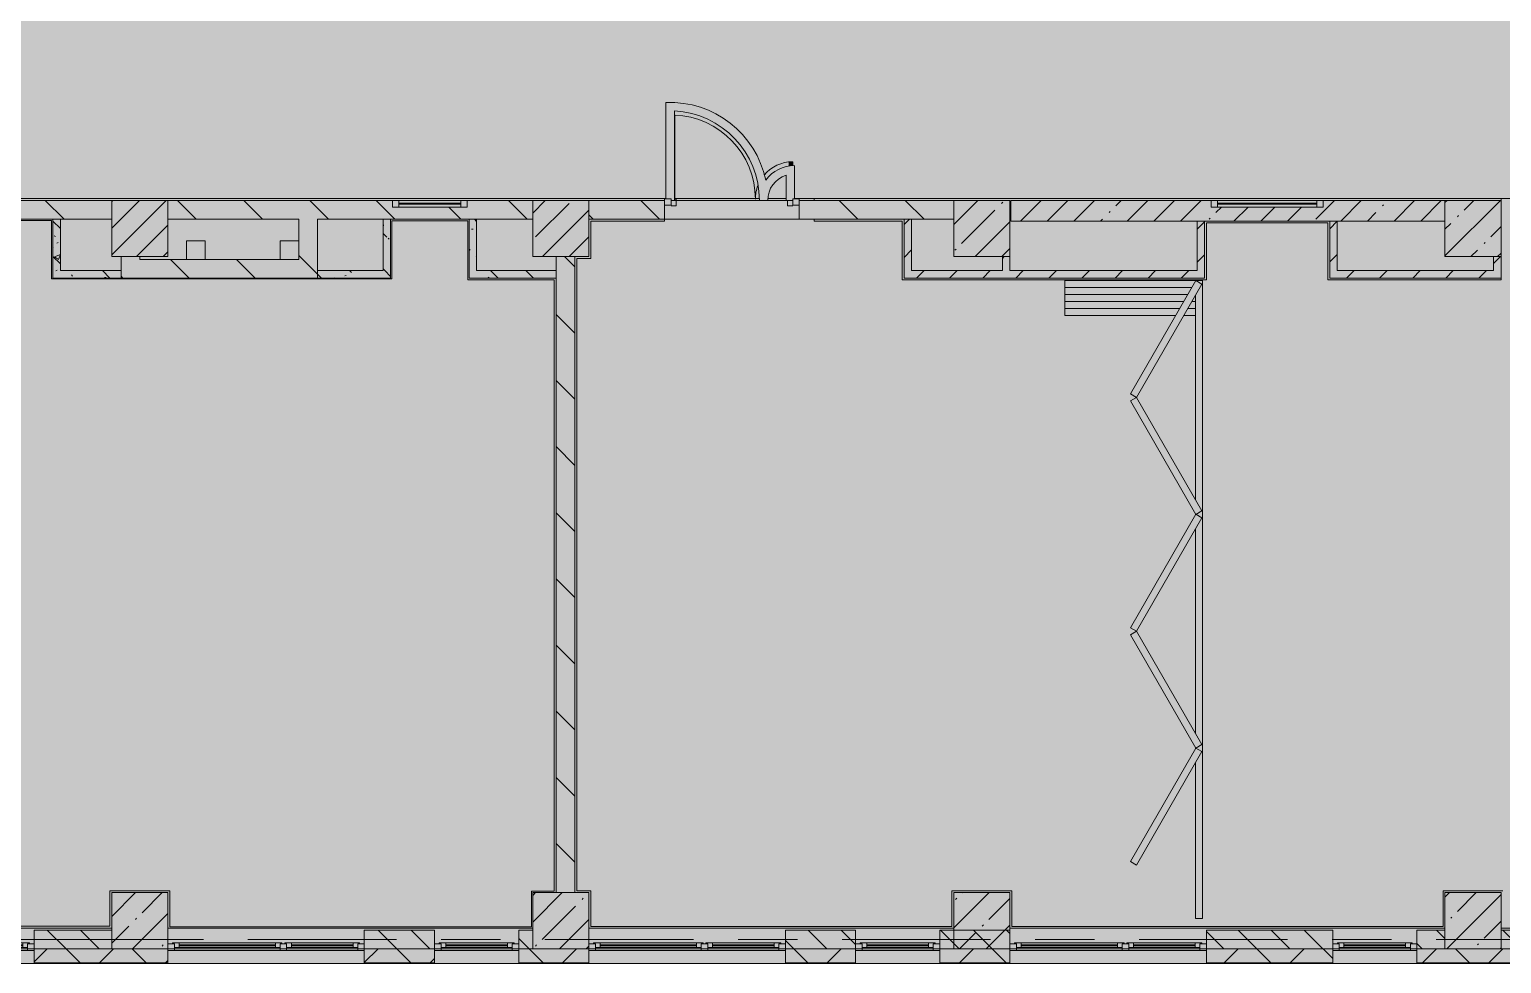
# Model space of a CAD drawing. Header units: millimetres. Extents: x 2623 to 211276, y -8553 to 29000.
# Drawn here: x 91047 to 106781, y -258 to 9728 of the extents above; entities that cross this region are included whole.
import ezdxf

# ---------------------------------------------------------------- set-up
doc = ezdxf.new("R2010")
doc.units = ezdxf.units.MM
doc.linetypes.add('Осевая', pattern=[3175, 635, -476.25, 1587.5, -476.25])
doc.layers.add('A-DETL-GENF-7', color=7, linetype='Continuous', lineweight=9, true_color=0xc0c0c0, transparency=0.4)
for name, color, linetype, lineweight, true_color in [('A-DETL-GENF-8', 7, 'Continuous', 5, 0xb7b7b7), ('A-DOOR-4', 7, 'Continuous', 5, 0xe2e2e2), ('A-DOOR-5', 7, 'Continuous', 5, 0xb7b7b7), ('A-DOOR-FRAM-5', 7, 'Continuous', 5, 0xb7b7b7), ('A-FLOR-2', 7, 'Continuous', 5, 0xb7b7b7), ('A-GLAZ-2', 7, 'Continuous', 5, 0x737373), ('A-GLAZ-CWMG-3', 7, 'Continuous', 5, 0x737373), ('A-WALL-4', 7, 'Continuous', 5, 0x737373), ('A-WALL-5', 7, 'Continuous', 9, 0x737373), ('I-WALL-4', 7, 'Continuous', 5, 0x737373), ('I-WALL-5', 7, 'Continuous', 5, 0x787878), ('S-COLS-1', 7, 'Continuous', 5, 0x737373)]:
    doc.layers.add(name, color=color, linetype=linetype, lineweight=lineweight, true_color=true_color)
for name, color, linetype, lineweight in [('A-WALL-3', 7, 'Continuous', 5), ('I-WALL-3', 7, 'Continuous', 5), ('S-COLS-2', 7, 'Continuous', 5), ('Оси', 7, 'Continuous', 9), ('Оси-2', 7, 'Осевая', 9)]:
    doc.layers.add(name, color=color, linetype=linetype, lineweight=lineweight)
pattern_1 = [(135, (84266.1, 0), (-353.553, -353.553), [])]
pattern_2 = [(45, (84266.1, 0), (-176.7767, 176.7767), [])]
pattern_3 = [(135, (84266.1, 0), (-377.17, -377.17), [533.4, -88.9, 17.78, -88.9]), (135, (84266.1, 376.94), (-377.17, -377.17), []), (50, (84266.1, 0), (637.645, -55.787), [66.675, -733.425]), (355, (84266.1, 0), (-123.35, 668.7), [53.34, -586.74]), (100.451, (84319.2, -4.65), (514.3, 612.908), [56.665, -623.315]), (46.184, (84266.1, 177.8), (948.776, -147.15), [100.01, -1100.14]), (96.636, (84345.2, 165.5), (830.91, 865.997), [85, -934.97]), (351.184, (84266.1, 177.8), (830.92, 865.99), [80.01, -880.11]), (21, (84355, 133.35), (530.65, -357.928), [66.675, -733.425]), (326, (84355, 133.35), (216.308, 644.658), [53.34, -586.74]), (71.451, (84399.2, 103.5), (746.96, 286.724), [56.665, -623.315]), (37.5, (84266.1, 0), (10.8105, 295.9426), [16.764, -562.864, 16.764, -578.866, -588.962]), (37.5, (84266.1, 0), (10.8105, 295.9426), [-1175.258, 16.764, -572.198]), (7.5, (84266.1, 0), (233.869, 350.632), [16.764, -322.834, 16.764, -549.529, -224.472]), (7.5, (84266.1, 0), (233.869, 350.632), [-905.891, 16.764, -207.708]), (327.5, (84067.84, 0), (474.568, -20.0513), [16.764, -205.486, 16.764, -676.656, -920.115]), (327.5, (84067.84, 0), (474.568, -20.0513), [-915.67, 16.764, -903.351]), (317.5, (83978.94, 0), (518.452, 88.993), [16.764, -272.161, 16.764, -443.738, -653.415]), (317.5, (83978.94, 0), (518.452, 88.993), [-749.427, 16.764, -636.65])]
pattern_4 = [(45, (84266.1, 0), (-285.123, 285.123), []), (45, (84551.2, 0), (-285.123, 285.123), [504.031, -100.806, 16.764, -84.042])]

# ---------------------------------------------------------------- blocks, each defined once
blk = doc.blocks.new('120_Окно_СКБ_2Ст - 120_Окно_СКБ_2Ст 3100х2500 _мал_ створка слева-2_-22446420-3_1_1_птичка')
at = {"layer": 'A-GLAZ-2'}
for p, q in [((-1550, -127), (-1550, -57)), ((-1550, -57), (-1480, -57)), ((1550, -57), (-1550, -57)), ((-1480, -127), (-1550, -127)), ((-1550, -127), (-1500, -127)), ((-1480, -127), (-1500, -127)), ((-1500, -127), (-1500, -137)), ((-1500, -137), (-700, -137)), ((-700, -137), (-1500, -137)), ((-1480, -57), (-1480, -127)), ((-720, -87), (-1480, -87)), ((-1480, -87), (-1480, -127)), ((-1430, -137), (-1430, -87)), ((-1430, -107), (-770, -107)), ((-770, -117), (-1430, -117)), ((-770, -137), (-770, -87)), ((-720, -127), (-720, -57)), ((-720, -57), (-650, -57)), ((-720, -127), (-720, -87)), ((-650, -127), (-720, -127)), ((-700, -127), (-720, -127)), ((-700, -127), (-670, -127)), ((-700, -137), (-700, -127)), ((-650, -127), (-670, -127)), ((-670, -127), (-670, -137)), ((-670, -137), (1500, -137)), ((1500, -137), (-670, -137)), ((-650, -57), (-650, -127)), ((1480, -87), (-650, -87)), ((-650, -87), (-650, -127)), ((-600, -137), (-600, -87)), ((-600, -107), (1430, -107)), ((1430, -117), (-600, -117)), ((1430, -137), (1430, -87)), ((1480, -127), (1480, -57)), ((1480, -57), (1550, -57)), ((1480, -127), (1480, -87)), ((1550, -127), (1480, -127)), ((1500, -127), (1480, -127)), ((1500, -127), (1550, -127)), ((1500, -137), (1500, -127)), ((1550, -57), (1550, -127))]:
    blk.add_line(p, q, dxfattribs=at)
blk = doc.blocks.new('120_Окно_СКБ_2Ст - 120_Окно_СКБ_2Ст 2100х2500 _мал створка СЛЕВА_-22446485-3_1_1_птичка')
at = {"layer": 'A-GLAZ-2'}
for p, q in [((-1050, -127), (-1050, -57)), ((-1050, -57), (-980, -57)), ((1050, -57), (-1050, -57)), ((-980, -127), (-1050, -127)), ((-1050, -127), (-1000, -127)), ((-980, -127), (-1000, -127)), ((-1000, -127), (-1000, -137)), ((-1000, -137), (-200, -137)), ((-200, -137), (-1000, -137)), ((-980, -57), (-980, -127)), ((-220, -87), (-980, -87)), ((-980, -87), (-980, -127)), ((-930, -137), (-930, -87)), ((-930, -107), (-270, -107)), ((-270, -117), (-930, -117)), ((-270, -137), (-270, -87)), ((-220, -127), (-220, -57)), ((-220, -57), (-150, -57)), ((-220, -127), (-220, -87)), ((-150, -127), (-220, -127)), ((-200, -127), (-220, -127)), ((-200, -127), (-170, -127)), ((-200, -137), (-200, -127)), ((-150, -127), (-170, -127)), ((-170, -127), (-170, -137)), ((-170, -137), (1000, -137)), ((1000, -137), (-170, -137)), ((-150, -57), (-150, -127)), ((980, -87), (-150, -87)), ((-150, -87), (-150, -127)), ((-100, -137), (-100, -87)), ((-100, -107), (930, -107)), ((930, -117), (-100, -117)), ((930, -137), (930, -87)), ((980, -127), (980, -57)), ((980, -57), (1050, -57)), ((980, -127), (980, -87)), ((1050, -127), (980, -127)), ((1000, -127), (980, -127)), ((1000, -127), (1050, -127)), ((1000, -137), (1000, -127)), ((1050, -57), (1050, -127))]:
    blk.add_line(p, q, dxfattribs=at)
blk = doc.blocks.new('120_Окно_СКБ_1Ст - 120_Окно_СКБ_1Ст 900х2500_h_-22445987-3_1_1_птичка')
at = {"layer": 'A-GLAZ-2'}
for p, q in [((-450, -127), (-450, -57)), ((-450, -57), (-380, -57)), ((450, -57), (-450, -57)), ((-380, -127), (-450, -127)), ((-450, -127), (-400, -127)), ((-380, -127), (-400, -127)), ((-400, -127), (-400, -137)), ((-400, -137), (400, -137)), ((400, -137), (-400, -137)), ((-380, -57), (-380, -127)), ((380, -87), (-380, -87)), ((-380, -87), (-380, -127)), ((-330, -137), (-330, -87)), ((-330, -107), (330, -107)), ((330, -117), (-330, -117)), ((330, -137), (330, -87)), ((380, -127), (380, -57)), ((380, -57), (450, -57)), ((380, -127), (380, -87)), ((450, -127), (380, -127)), ((400, -127), (380, -127)), ((400, -127), (450, -127)), ((400, -137), (400, -127)), ((450, -57), (450, -127))]:
    blk.add_line(p, q, dxfattribs=at)
blk = doc.blocks.new('120_Окно_СКБ_2Ст - 120_Окно_СКБ_2Ст 2100х2500 _мал створка СЛЕВА_-V61-3_1_1_птичка')
at = {"layer": 'A-GLAZ-2'}
for p, q in [((-1050, -127), (-1050, -57)), ((-1050, -57), (-980, -57)), ((1050, -57), (-1050, -57)), ((-980, -127), (-1050, -127)), ((-1050, -127), (-1000, -127)), ((-980, -127), (-1000, -127)), ((-1000, -127), (-1000, -137)), ((-1000, -137), (-200, -137)), ((-200, -137), (-1000, -137)), ((-980, -57), (-980, -127)), ((-220, -87), (-980, -87)), ((-980, -87), (-980, -127)), ((-930, -137), (-930, -87)), ((-930, -107), (-270, -107)), ((-270, -117), (-930, -117)), ((-270, -137), (-270, -87)), ((-220, -127), (-220, -57)), ((-220, -57), (-150, -57)), ((-220, -127), (-220, -87)), ((-150, -127), (-220, -127)), ((-200, -127), (-220, -127)), ((-200, -127), (-170, -127)), ((-200, -137), (-200, -127)), ((-150, -127), (-170, -127)), ((-170, -127), (-170, -137)), ((-170, -137), (1000, -137)), ((1000, -137), (-170, -137)), ((-150, -57), (-150, -127)), ((980, -87), (-150, -87)), ((-150, -87), (-150, -127)), ((-100, -137), (-100, -87)), ((-100, -107), (930, -107)), ((930, -117), (-100, -117)), ((930, -137), (930, -87)), ((980, -127), (980, -57)), ((980, -57), (1050, -57)), ((980, -127), (980, -87)), ((1050, -127), (980, -127)), ((1000, -127), (980, -127)), ((1000, -127), (1050, -127)), ((1000, -137), (1000, -127)), ((1050, -57), (1050, -127))]:
    blk.add_line(p, q, dxfattribs=at)
blk = doc.blocks.new('120_Окно_СКБ_1Ст - 120_Окно_СКБ_1Ст 900х2500_h_-20664874-3_1_1_птичка')
at = {"layer": 'A-GLAZ-2'}
for p, q in [((-450, -127), (-450, -57)), ((-450, -57), (-380, -57)), ((450, -57), (-450, -57)), ((-380, -127), (-450, -127)), ((-450, -127), (-400, -127)), ((-380, -127), (-400, -127)), ((-400, -127), (-400, -137)), ((-400, -137), (400, -137)), ((400, -137), (-400, -137)), ((-380, -57), (-380, -127)), ((380, -87), (-380, -87)), ((-380, -87), (-380, -127)), ((-330, -137), (-330, -87)), ((-330, -107), (330, -107)), ((330, -117), (-330, -117)), ((330, -137), (330, -87)), ((380, -127), (380, -57)), ((380, -57), (450, -57)), ((380, -127), (380, -87)), ((450, -127), (380, -127)), ((400, -127), (380, -127)), ((400, -127), (450, -127)), ((400, -137), (400, -127)), ((450, -57), (450, -127))]:
    blk.add_line(p, q, dxfattribs=at)
blk = doc.blocks.new('DOR__перегородка__Прямоугольная - ТП-3_ Вн_ДПГ_6820х3300h-19315679-3_1_1_птичка')
at = {"layer": 'A-DOOR-5'}
for p, q in [((6445, 1474), (6820, 1474)), ((6445, 1474), (6445, 288)), ((6520, 1474), (6520, 244)), ((6595, 1474), (6595, 201)), ((6670, 1474), (6670, 158)), ((6745, 1474), (6745, 114)), ((6820, 1474), (6820, 0)), ((6445, 201), (6445, 75)), ((6520, 158), (6520, 75)), ((0, 75), (0, 0)), ((0, 75), (1664, 75)), ((0, 0), (6820, 0)), ((1814, 75), (1827, 75)), ((1977, 75), (4164, 75)), ((4314, 75), (4325, 75)), ((4475, 75), (6663, 75)), ((6595, 114), (6595, 75)), ((6813, 75), (6820, 75))]:
    blk.add_line(p, q, dxfattribs=at)
at = {"layer": 'A-DOOR-FRAM-5'}
for p, q in [((570, 707), (608, 772)), ((1783, 7), (570, 707)), ((608, 772), (1820, 72)), ((1821, 72), (3033, 772)), ((3071, 707), (1858, 7)), ((3033, 772), (3071, 707)), ((3070, 707), (3107, 772)), ((4282, 7), (3070, 707)), ((3107, 772), (4320, 72)), ((4319, 72), (5532, 772)), ((5569, 707), (4357, 7)), ((5532, 772), (5569, 707)), ((5569, 707), (5607, 772)), ((6781, 7), (5569, 707)), ((5607, 772), (6819, 72)), ((1820, 72), (1783, 7)), ((1858, 7), (1821, 72)), ((4320, 72), (4282, 7)), ((4357, 7), (4319, 72)), ((6819, 72), (6781, 7))]:
    blk.add_line(p, q, dxfattribs=at)
blk = doc.blocks.new('BSC_Колонна _Прямоугольная - 600х600-V135-3_1_1_птичка')
at = {"layer": 'S-COLS-2'}
h = blk.add_hatch(dxfattribs=at)
h.set_pattern_fill('FP_126', color=256, style=0, pattern_type=2)
h.set_pattern_definition([(45, (-22210, -7600), (-285.123, 285.123), []), (45, (-21924.88, -7600), (-285.123, 285.123), [504.031, -100.806, 16.764, -84.042])])
h.paths.add_polyline_path([(-300, -300), (300, -300), (300, 300), (-300, 300), (-300, 150)])
at = {"layer": 'S-COLS-1'}
for p, q in [((300, 300), (-300, 300)), ((-300, 300), (-300, -300)), ((300, -300), (300, 300)), ((-300, -300), (300, -300))]:
    blk.add_line(p, q, dxfattribs=at)
blk = doc.blocks.new('BSC_Колонна _Прямоугольная - 600х600-V136-3_1_1_птичка')
at = {"layer": 'S-COLS-2'}
h = blk.add_hatch(dxfattribs=at)
h.set_pattern_fill('FP_127', color=256, style=0, pattern_type=2)
h.set_pattern_definition([(45, (-22210, -200), (-285.123, 285.123), []), (45, (-21924.88, -200), (-285.123, 285.123), [504.031, -100.806, 16.764, -84.042])])
h.paths.add_polyline_path([(-300, -300), (300, -300), (300, 300), (-300, 300)])
at = {"layer": 'S-COLS-1'}
for p, q in [((300, 300), (-300, 300)), ((-300, 300), (-300, -300)), ((300, -300), (300, 300)), ((-300, -300), (300, -300))]:
    blk.add_line(p, q, dxfattribs=at)
blk = doc.blocks.new('BSC_Колонна _Прямоугольная - 600х600-V138-3_1_1_птичка')
at = {"layer": 'S-COLS-2'}
h = blk.add_hatch(dxfattribs=at)
h.set_pattern_fill('FP_128', color=256, style=0, pattern_type=2)
h.set_pattern_definition([(45, (-7960, -7600), (-285.123, 285.123), []), (45, (-7674.88, -7600), (-285.123, 285.123), [504.031, -100.806, 16.764, -84.042])])
h.paths.add_polyline_path([(-300, -300), (300, -300), (300, 300), (-300, 300)])
at = {"layer": 'S-COLS-1'}
for p, q in [((300, 300), (-300, 300)), ((-300, 300), (-300, -300)), ((300, -300), (300, 300)), ((-300, -300), (300, -300))]:
    blk.add_line(p, q, dxfattribs=at)
blk = doc.blocks.new('BSC_Колонна _Прямоугольная - 600х600-20441433-3_1_1_птичка')
at = {"layer": 'S-COLS-2'}
h = blk.add_hatch(dxfattribs=at)
h.set_pattern_fill('FP_136', color=256, style=0, pattern_type=2)
h.set_pattern_definition([(45, (-12460, -7600), (-285.123, 285.123), []), (45, (-12174.88, -7600), (-285.123, 285.123), [504.031, -100.806, 16.764, -84.042])])
h.paths.add_polyline_path([(-300, -300), (300, -300), (300, 300), (-300, 300), (-300, 150)])
at = {"layer": 'S-COLS-1'}
for p, q in [((300, 300), (-300, 300)), ((-300, 300), (-300, -300)), ((300, -300), (300, 300)), ((-300, -300), (300, -300))]:
    blk.add_line(p, q, dxfattribs=at)
blk = doc.blocks.new('BSC_Колонна _Прямоугольная - 600х600-V145-3_1_1_птичка')
at = {"layer": 'S-COLS-2'}
h = blk.add_hatch(dxfattribs=at)
h.set_pattern_fill('FP_137', color=256, style=0, pattern_type=2)
h.set_pattern_definition([(45, (-16960, -7600), (-285.123, 285.123), []), (45, (-16674.88, -7600), (-285.123, 285.123), [504.031, -100.806, 16.764, -84.042])])
h.paths.add_polyline_path([(-300, -300), (300, -300), (300, 300), (-300, 300)])
at = {"layer": 'S-COLS-1'}
for p, q in [((300, 300), (-300, 300)), ((-300, 300), (-300, -300)), ((300, -300), (300, 300)), ((-300, -300), (300, -300))]:
    blk.add_line(p, q, dxfattribs=at)
blk = doc.blocks.new('120_Окно_СКБ_1Ст - 120_Окно_СКБ_1Ст 400х1200 EI30-24228621-3_1_1_птичка')
at = {"layer": 'A-GLAZ-2'}
for p, q in [((-600, 40), (-600, 110)), ((-600, 110), (-530, 110)), ((600, 110), (-600, 110)), ((-530, 40), (-600, 40)), ((-600, 40), (600, 40)), ((-530, 110), (-530, 40)), ((530, 80), (-530, 80)), ((530, 70), (-530, 70)), ((530, 40), (530, 110)), ((530, 110), (600, 110)), ((600, 40), (530, 40)), ((600, 110), (600, 40))]:
    blk.add_line(p, q, dxfattribs=at)
blk = doc.blocks.new('Прямоугольный импост - 50 x 70 мм-31927764-3_1_1_птичка')
at = {"layer": 'A-GLAZ-CWMG-3'}
for p, q in [((-70, 35), (0, 35)), ((-70, -35), (-70, 35)), ((0, 35), (0, -35)), ((0, -35), (-70, -35))]:
    blk.add_line(p, q, dxfattribs=at)
blk = doc.blocks.new('Дверь_Витражная_остекление_ - ДВН_ДАО_Главный вход_1200 в свету Д-22 _п_-31928779-3_1_1_птичка')
at = {"layer": 'A-DOOR-4'}
for points in [[(-615, 30), (-610, 30), (-615, 930)], [(610, 384), (650, 388), (650, 430), (610, 430), (610, 388)]]:
    blk.add_hatch(color=256, dxfattribs=at).paths.add_polyline_path(points)
at = {"layer": 'A-DETL-GENF-8'}
for p, q in [((-610, 30), (-610, 930)), ((650, 430), (610, 430)), ((610, 430), (610, 384)), ((650, 387), (650, 430)), ((-595, 30), (-615, 30)), ((-595, -40), (-595, 30)), ((595, -40), (595, 16)), ((-650, -40), (-595, -40)), ((650, -40), (595, -40))]:
    blk.add_line(p, q, dxfattribs=at)
at = {"layer": 'A-DOOR-5'}
blk.add_line((650, 430), (650, 387), dxfattribs=at)
for centre, radius, start, end in [((-650, 30), 900, 360, 87.7416), ((650, 30), 400, 90, 140.1159), ((650, 30), 400, 158.7261, 180)]:
    blk.add_arc(centre, radius, start, end, dxfattribs=at)
blk = doc.blocks.new('Прямоугольный импост - 50 x 70 мм-31701779-3_1_1_птичка')
at = {"layer": 'A-GLAZ-CWMG-3'}
for p, q in [((0, 35), (-70, 35)), ((-70, 35), (-70, -35)), ((0, -35), (0, 35)), ((-70, -35), (0, -35))]:
    blk.add_line(p, q, dxfattribs=at)
blk = doc.blocks.new('120_Окно_СКБ_1Ст - 120_Окно_СКБ_1Ст 400х800 EI30-24230873-3_1_1_птичка')
at = {"layer": 'A-GLAZ-2'}
for p, q in [((-400, 30), (-400, 100)), ((-400, 100), (-330, 100)), ((400, 100), (-400, 100)), ((-330, 30), (-400, 30)), ((-400, 30), (400, 30)), ((-330, 100), (-330, 30)), ((330, 70), (-330, 70)), ((330, 60), (-330, 60)), ((330, 30), (330, 100)), ((330, 100), (400, 100)), ((400, 30), (330, 30)), ((400, 100), (400, 30))]:
    blk.add_line(p, q, dxfattribs=at)

msp = doc.modelspace()

# ---------------------------------------------------------------- hatches: boundary and pattern name
at = {"layer": 'A-DETL-GENF-7'}
msp.add_hatch(color=256, dxfattribs=at).paths.add_polyline_path([(120626.5, -258), (122576.1, -258), (122576.1, 15358), (83998.1, 15358), (83998.1, -258), (119694.3, -258)])
at = {"layer": 'A-WALL-3'}
h = msp.add_hatch(dxfattribs=at)
h.set_pattern_fill('FP_69', color=256, style=0, pattern_type=2)
h.set_pattern_definition([(135, (84266.1, 0), (-176.7767, -176.7767), [])])
h.paths.add_polyline_path([(115965.5, -100), (116376.1, -100), (116376.1, 100), (115148.9, 100), (115148.9, -100)])
h.paths.add_polyline_path([(122256.1, -100), (122256.1, 100), (121689.1, 100), (121689.1, -100)])
h.paths.add_polyline_path([(114248.9, -100), (114248.9, 100), (114075.8, 100), (114075.8, -100), (114101.1, -100)])
h.paths.add_polyline_path([(120626.5, -100), (120789.1, -100), (120789.1, 100), (120236.1, 100), (120236.1, -100)])
h.paths.add_polyline_path([(117876.1, -100), (118136.1, -100), (118136.1, 100), (117876.1, 100), (117876.1, 39.5)])
h.paths.add_polyline_path([(103846.8, -100), (104976.1, -100), (104976.1, 100), (103626.1, 100), (103626.1, -100)])
h.paths.add_polyline_path([(101050.2, -100), (101526.1, -100), (101526.1, 100), (100776.1, 100), (100776.1, -100)])
h.paths.add_polyline_path([(109076.1, -100), (109826.1, -100), (109826.1, 100), (109076.1, 100)])
h.paths.add_polyline_path([(110426.1, -100), (110675.8, -100), (110675.8, 100), (110426.1, 100), (110426.1, -63.8)])
h.paths.add_polyline_path([(106976.1, -100), (106976.1, 100), (106776.1, 100), (106776.1, -100)])
h.paths.add_polyline_path([(106176.1, -100), (106176.1, 100), (105876.1, 100), (105876.1, -100)])
h.paths.add_polyline_path([(99876.1, -100), (99876.1, 100), (99126.1, 100), (99126.1, -100)])
h.paths.add_polyline_path([(94625.8, -100), (95376.1, -100), (95376.1, 100), (94625.8, 100)])
h.paths.add_polyline_path([(96276.1, -100), (96426.1, -100), (96426.1, 100), (96276.1, 100)])
h.paths.add_polyline_path([(91926.1, -100), (91926.1, 100), (91096.1, 100), (91096.1, -100), (91728.2, -100)])
h = msp.add_hatch(dxfattribs=at)
h.set_pattern_fill('FP_71', color=256, style=0, pattern_type=2)
h.set_pattern_definition([(45, (84266.1, 0), (-353.5534, 353.5534), []), (135, (84266.1, 0), (-353.5534, -353.5534), [])])
h.paths.add_polyline_path([(114101.1, -250), (114248.9, -250), (114248.9, -100), (113475.8, -100), (113475.8, -250), (114075.8, -250)])
h.paths.add_polyline_path([(115148.9, -250), (116376.1, -250), (116376.1, -100), (115148.9, -100)])
h.paths.add_polyline_path([(122576.1, -250), (122576.1, -100), (121689.1, -100), (121689.1, -250), (122490.9, -250)])
h.paths.add_polyline_path([(117276.1, -250), (118136.1, -250), (118136.1, -100), (117276.1, -100)])
h.paths.add_polyline_path([(120626.5, -250), (120789.1, -250), (120789.1, -100), (120236.1, -100), (120236.1, -250)])
h.paths.add_polyline_path([(105876.1, -250), (106976.1, -250), (106976.1, -100), (105876.1, -100)])
h.paths.add_polyline_path([(110426.1, -250), (110675.8, -250), (110675.8, -100), (109076.1, -100), (109076.1, -250), (110372.3, -250)])
h.paths.add_polyline_path([(99126.1, -250), (99876.1, -250), (99876.1, -100), (99126.1, -100)])
h.paths.add_polyline_path([(100776.1, -250), (101526.1, -250), (101526.1, -100), (100776.1, -100)])
h.paths.add_polyline_path([(103626.1, -250), (104976.1, -250), (104976.1, -100), (103626.1, -100)])
h.paths.add_polyline_path([(96389.2, -250), (97026.1, -250), (97026.1, -100), (96276.1, -100), (96276.1, -250)])
h.paths.add_polyline_path([(94625.8, -250), (95376.1, -250), (95376.1, -100), (94625.8, -100)])
h.paths.add_polyline_path([(87067.1, -250), (87996.1, -250), (87996.1, -100), (84006.1, -100), (84006.1, -250), (85202.7, -250)])
h.paths.add_polyline_path([(92525.8, -250), (92525.8, -100), (91096.1, -100), (91096.1, -250), (91728.2, -250)])
at = {"layer": 'I-WALL-3'}
h = msp.add_hatch(dxfattribs=at)
h.set_pattern_fill('FP_70', color=256, style=0, pattern_type=2)
h.set_pattern_definition(pattern_1)
h.paths.add_polyline_path([(100926.1, 7700), (100926.1, 7900), (99275.4, 7900), (99275.4, 7700), (100476.1, 7700)])
h.paths.add_polyline_path([(91926.1, 7700), (91926.1, 7900), (90796.1, 7900), (90796.1, 7700), (91377.1, 7700)])
h.paths.add_polyline_path([(92526.1, 7700), (96426.1, 7700), (96426.1, 7900), (95726.1, 7900), (95726.1, 7830), (94926.1, 7830), (94926.1, 7900), (92526.1, 7900), (92526.1, 7789.5)])
h.paths.add_polyline_path([(97835.4, 7700), (97835.4, 7900), (97026.1, 7900), (97026.1, 7700)])
h.paths.add_polyline_path([(87999.4, 7700), (88296.1, 7700), (88296.1, 7900), (87996.1, 7900), (87996.1, 7700)])
h = msp.add_hatch(dxfattribs=at)
h.set_pattern_fill('FP_67', color=256, style=0, pattern_type=2)
h.set_pattern_definition(pattern_4)
h.paths.add_polyline_path([(104945.1, 7680), (106176.1, 7680), (106176.1, 7900), (104875.6, 7900), (104875.6, 7830), (103675.6, 7830), (103675.6, 7900), (101536.1, 7900), (101536.1, 7680), (103846.8, 7680)])
h = msp.add_hatch(dxfattribs=at)
h.set_pattern_fill('FP_70', color=256, style=0, pattern_type=2)
h.set_pattern_definition(pattern_1)
h.paths.add_polyline_path([(94126.1, 7070), (94126.1, 7700), (93926.1, 7700), (93926.1, 7070)])
h = msp.add_hatch(dxfattribs=at)
h.set_pattern_fill('FP_72', color=256, style=0, pattern_type=2)
h.set_pattern_definition(pattern_2)
h.paths.add_polyline_path([(100476.1, 7150), (100476.1, 7700), (100396.1, 7700), (100396.1, 7150)])
h = msp.add_hatch(dxfattribs=at)
h.set_pattern_fill('FP_72', color=256, style=0, pattern_type=2)
h.set_pattern_definition(pattern_2)
h.paths.add_polyline_path([(103606.1, 7070), (103606.1, 7680), (103526.1, 7680), (103526.1, 7070)])
h = msp.add_hatch(dxfattribs=at)
h.set_pattern_fill('FP_72', color=256, style=0, pattern_type=2)
h.set_pattern_definition(pattern_2)
h.paths.add_polyline_path([(105025.1, 7150), (105025.1, 7680), (104945.1, 7680), (104945.1, 7150)])
h = msp.add_hatch(dxfattribs=at)
h.set_pattern_fill('FP_70', color=256, style=0, pattern_type=2)
h.set_pattern_definition(pattern_1)
h.paths.add_polyline_path([(92226.1, 7070), (92226.1, 7300), (92026.1, 7300), (92026.1, 7070)])
h = msp.add_hatch(dxfattribs=at)
h.set_pattern_fill('FP_70', color=256, style=0, pattern_type=2)
h.set_pattern_definition(pattern_1)
h.paths.add_polyline_path([(93926.1, 7070), (93926.1, 7270), (92226.1, 7270), (92226.1, 7070), (92660.4, 7070)])
h = msp.add_hatch(dxfattribs=at)
h.set_pattern_fill('FP_70', color=256, style=0, pattern_type=2)
h.set_pattern_definition(pattern_1)
h.paths.add_polyline_path([(96676.1, 500), (96876.1, 500), (96876.1, 7300), (96676.1, 7300), (96676.1, 808.9)])
h = msp.add_hatch(dxfattribs=at)
h.set_pattern_fill('FP_72', color=256, style=0, pattern_type=2)
h.set_pattern_definition(pattern_2)
h.paths.add_polyline_path([(101526.1, 7150), (101526.1, 7300), (101446.1, 7300), (101446.1, 7150)])
h = msp.add_hatch(dxfattribs=at)
h.set_pattern_fill('FP_72', color=256, style=0, pattern_type=2)
h.set_pattern_definition(pattern_2)
h.paths.add_polyline_path([(106776.1, 7070), (106776.1, 7300), (106696.1, 7300), (106696.1, 7070)])
h = msp.add_hatch(dxfattribs=at)
h.set_pattern_fill('FP_72', color=256, style=0, pattern_type=2)
h.set_pattern_definition(pattern_2)
h.paths.add_polyline_path([(103526.1, 7070), (103526.1, 7150), (100396.1, 7150), (100396.1, 7070), (101982.4, 7070)])
h = msp.add_hatch(dxfattribs=at)
h.set_pattern_fill('FP_72', color=256, style=0, pattern_type=2)
h.set_pattern_definition(pattern_2)
h.paths.add_polyline_path([(106696.1, 7070), (106696.1, 7150), (104945.1, 7150), (104945.1, 7070), (105711.2, 7070)])
at = {"layer": 'I-WALL-5'}
h = msp.add_hatch(dxfattribs=at)
h.set_pattern_fill('FP_75', color=256, style=0, pattern_type=2)
h.set_pattern_definition(pattern_3)
h.paths.add_polyline_path([(91377.1, 7070), (91377.1, 7700), (91297.1, 7700), (91297.1, 7070)])
h = msp.add_hatch(dxfattribs=at)
h.set_pattern_fill('FP_75', color=256, style=0, pattern_type=2)
h.set_pattern_definition(pattern_3)
h.paths.add_polyline_path([(94906.1, 7150), (94906.1, 7700), (94826.1, 7700), (94826.1, 7150)])
h = msp.add_hatch(dxfattribs=at)
h.set_pattern_fill('FP_75', color=256, style=0, pattern_type=2)
h.set_pattern_definition(pattern_3)
h.paths.add_polyline_path([(95826.1, 7070), (95826.1, 7700), (95746.1, 7700), (95746.1, 7070)])
h = msp.add_hatch(dxfattribs=at)
h.set_pattern_fill('FP_75', color=256, style=0, pattern_type=2)
h.set_pattern_definition(pattern_3)
h.paths.add_polyline_path([(92026.1, 7070), (92026.1, 7150), (91377.1, 7150), (91377.1, 7070)])
h = msp.add_hatch(dxfattribs=at)
h.set_pattern_fill('FP_75', color=256, style=0, pattern_type=2)
h.set_pattern_definition(pattern_3)
h.paths.add_polyline_path([(94126.1, 7070), (94906.1, 7070), (94906.1, 7150), (94126.1, 7150)])
h = msp.add_hatch(dxfattribs=at)
h.set_pattern_fill('FP_75', color=256, style=0, pattern_type=2)
h.set_pattern_definition(pattern_3)
h.paths.add_polyline_path([(96676.1, 7070), (96676.1, 7150), (95826.1, 7150), (95826.1, 7070), (96389.2, 7070)])
at = {"layer": 'S-COLS-2'}
h = msp.add_hatch(dxfattribs=at)
h.set_pattern_fill('FP_67', color=256, style=0, pattern_type=2)
h.set_pattern_definition(pattern_4)
h.paths.add_polyline_path([(92526.1, -100), (92526.1, 500), (91926.1, 500), (91926.1, -100)])
h = msp.add_hatch(dxfattribs=at)
h.set_pattern_fill('FP_67', color=256, style=0, pattern_type=2)
h.set_pattern_definition(pattern_4)
h.paths.add_polyline_path([(96426.1, -100), (97026.1, -100), (97026.1, 500), (96426.1, 500), (96426.1, 100)])
h = msp.add_hatch(dxfattribs=at)
h.set_pattern_fill('FP_67', color=256, style=0, pattern_type=2)
h.set_pattern_definition(pattern_4)
h.paths.add_polyline_path([(100926.1, -100), (101526.1, -100), (101526.1, 500), (100926.1, 500)])

# ---------------------------------------------------------------- linework, layer by layer
at = {"layer": 'A-FLOR-2'}
for p, q in [((97850.3, 8947.1), (97850.3, 7919)), ((97940.3, 7900), (97940.3, 8856.8)), ((99224.4, 7919), (99224.4, 8271.9)), ((99134.4, 8169.4), (99134.4, 7900)), ((97850.3, 7920), (90796.1, 7920)), ((97905.4, 7900), (97940.3, 7900)), ((97940.3, 7920), (98847.3, 7920)), ((98848.4, 7900), (98938.4, 7900)), ((98940.3, 7920), (99134.4, 7920)), ((99134.4, 7900), (99205.4, 7900)), ((99435.4, 7920), (99224.4, 7920)), ((106871, 7920), (99435.4, 7920)), ((99435.4, 7900), (99435.4, 7920)), ((106776.1, 7920), (106776.1, 7900)), ((91281.1, 7685.5), (90796.1, 7685.5)), ((91281.1, 7060.5), (91281.1, 7685.5)), ((95731.1, 7680.5), (94921.1, 7680.5)), ((94921.1, 7680.5), (94921.1, 7060.5)), ((95731.1, 7050.5), (95731.1, 7680.5)), ((97835.4, 7680), (97046.1, 7680)), ((97046.1, 7680), (97046.1, 7280)), ((97835.4, 7700), (97835.4, 7680)), ((99435.4, 7680), (99435.4, 7700)), ((100376.1, 7680), (99435.4, 7680)), ((100376.1, 7050), (100376.1, 7680)), ((104925.1, 7660), (103626.1, 7660)), ((103626.1, 7660), (103626.1, 7050)), ((104925.1, 7050), (104925.1, 7660)), ((92726.1, 7470), (92926.1, 7470)), ((92726.1, 7270), (92726.1, 7470)), ((92926.1, 7470), (92926.1, 7270)), ((93726.1, 7470), (93926.1, 7470)), ((93726.1, 7270), (93726.1, 7470)), ((97046.1, 7280), (96896.1, 7280)), ((96896.1, 7280), (96896.1, 520)), ((94921.1, 7060.5), (91281.1, 7060.5)), ((96656.1, 7050.5), (95731.1, 7050.5)), ((96656.1, 515.5), (96656.1, 7050.5)), ((103626.1, 7050), (100376.1, 7050)), ((106776.1, 7050), (104925.1, 7050)), ((106776.1, 7070), (106776.1, 7050)), ((91906.1, 140.5), (91906.1, 520.5)), ((91906.1, 520.5), (92546.1, 520.5)), ((92546.1, 520.5), (92546.1, 135.5)), ((96411.1, 135.5), (96411.1, 515.5)), ((96411.1, 515.5), (96656.1, 515.5)), ((96896.1, 520), (97046.1, 520)), ((97046.1, 520), (97046.1, 140)), ((100906.1, 140), (100906.1, 520)), ((100906.1, 520), (101546.1, 520)), ((101546.1, 520), (101546.1, 140)), ((106156.1, 140), (106156.1, 520)), ((106156.1, 520), (106796.1, 520)), ((88016.1, 140.5), (91906.1, 140.5)), ((92546.1, 135.5), (96411.1, 135.5)), ((97046.1, 140), (100906.1, 140)), ((101546.1, 140), (106156.1, 140))]:
    msp.add_line(p, q, dxfattribs=at)
for centre, radius, start, end in [((97893.4, 7903), 1045, 11.78406, 92.36409), ((97893.4, 7903), 955, 359.82001, 87.18541), ((99217.4, 7903), 369, 88.91556, 144.66492), ((99217.4, 7903), 279, 107.31049, 180.6161)]:
    msp.add_arc(centre, radius, start, end, dxfattribs=at)
at = {"layer": 'A-WALL-4'}
for p, q in [((91926.1, 100), (91096.1, 100)), ((91096.1, 100), (91096.1, -258)), ((91926.1, -100), (91926.1, 100)), ((95376.1, 100), (94625.8, 100)), ((94625.8, 100), (94625.8, -258)), ((95376.1, -258), (95376.1, 100)), ((96426.1, 100), (96276.1, 100)), ((96276.1, 100), (96276.1, -258)), ((96426.1, -100), (96426.1, 100)), ((99876.1, 100), (99126.1, 100)), ((99126.1, 100), (99126.1, -258)), ((99876.1, -258), (99876.1, 100)), ((101526.1, 100), (100776.1, 100)), ((100776.1, 100), (100776.1, -258)), ((101526.1, -258), (101526.1, 100)), ((104976.1, 100), (103626.1, 100)), ((103626.1, 100), (103626.1, -258)), ((104976.1, -258), (104976.1, 100)), ((106176.1, 100), (105876.1, 100)), ((105876.1, 100), (105876.1, -258)), ((106976.1, 100), (106776.1, 100)), ((91096.1, -100), (84156.1, -100)), ((92525.8, -100), (91926.1, -100)), ((92525.8, -258), (92525.8, -100)), ((92526.1, -100), (94625.8, -100)), ((95376.1, -100), (96276.1, -100)), ((96426.1, -100), (97026.1, -100)), ((97026.1, -258), (97026.1, -100)), ((99876.1, -100), (100776.1, -100)), ((101526.1, -100), (103626.1, -100)), ((104976.1, -100), (105876.1, -100)), ((83998.1, -258), (114248.9, -258))]:
    msp.add_line(p, q, dxfattribs=at)
at = {"layer": 'A-WALL-5'}
for p, q in [((91377.1, 7700), (91297.1, 7700)), ((94906.1, 7700), (94826.1, 7700)), ((95826.1, 7700), (95746.1, 7700)), ((100476.1, 7700), (100396.1, 7700)), ((103606.1, 7680), (103526.1, 7680)), ((105025.1, 7680), (104945.1, 7680)), ((92026.1, 7070), (92026.1, 7150)), ((94126.1, 7150), (94126.1, 7070)), ((96676.1, 7070), (96676.1, 7150)), ((91096.1, -100), (91926.1, -100)), ((94625.8, -100), (95376.1, -100)), ((96276.1, -100), (96426.1, -100)), ((99126.1, -100), (99876.1, -100)), ((100776.1, -100), (101526.1, -100)), ((103626.1, -100), (104976.1, -100)), ((105876.1, -100), (106176.1, -100)), ((106776.1, -100), (106976.1, -100)), ((91096.1, -250), (92525.8, -250)), ((91096.1, -253), (92525.8, -253)), ((94625.8, -250), (95376.1, -250)), ((94625.8, -253), (95376.1, -253)), ((96276.1, -250), (97026.1, -250)), ((96276.1, -253), (97026.1, -253)), ((99126.1, -250), (99876.1, -250)), ((99126.1, -253), (99876.1, -253)), ((100776.1, -250), (101526.1, -250)), ((100776.1, -253), (101526.1, -253)), ((103626.1, -250), (104976.1, -250)), ((103626.1, -253), (104976.1, -253)), ((105876.1, -250), (106976.1, -250)), ((105876.1, -253), (106976.1, -253))]:
    msp.add_line(p, q, dxfattribs=at)
at = {"layer": 'I-WALL-4'}
for p, q in [((91926.1, 7900), (90796.1, 7900)), ((94926.1, 7900), (92526.1, 7900)), ((96426.1, 7900), (95726.1, 7900)), ((97835.4, 7900), (97026.1, 7900)), ((97835.4, 7700), (97835.4, 7900)), ((97940.3, 7900), (98848.4, 7900)), ((98938.4, 7900), (99134.4, 7900)), ((100926.1, 7900), (99275.4, 7900)), ((99275.4, 7900), (99275.4, 7700)), ((103675.6, 7900), (101536.1, 7900)), ((101536.1, 7900), (101536.1, 7680)), ((106176.1, 7900), (104875.6, 7900)), ((91297.1, 7700), (87996.1, 7700)), ((91297.1, 7700), (91297.1, 7070)), ((91377.1, 7700), (91926.1, 7700)), ((91377.1, 7150), (91377.1, 7700)), ((92526.1, 7700), (93926.1, 7700)), ((93926.1, 7700), (93926.1, 7270)), ((94126.1, 7700), (94826.1, 7700)), ((94126.1, 7150), (94126.1, 7700)), ((94826.1, 7700), (94826.1, 7150)), ((94906.1, 7700), (95746.1, 7700)), ((94906.1, 7070), (94906.1, 7700)), ((95746.1, 7700), (95746.1, 7070)), ((95826.1, 7700), (96426.1, 7700)), ((95826.1, 7150), (95826.1, 7700)), ((100396.1, 7700), (97026.1, 7700)), ((100396.1, 7700), (100396.1, 7070)), ((100476.1, 7700), (100926.1, 7700)), ((100476.1, 7150), (100476.1, 7700)), ((101536.1, 7680), (103526.1, 7680)), ((103526.1, 7680), (103526.1, 7150)), ((103606.1, 7070), (103606.1, 7680)), ((103606.1, 7680), (104945.1, 7680)), ((104945.1, 7680), (104945.1, 7070)), ((105025.1, 7150), (105025.1, 7680)), ((105025.1, 7680), (106176.1, 7680)), ((92026.1, 7300), (92026.1, 7150)), ((92226.1, 7270), (92226.1, 7300)), ((93926.1, 7270), (92226.1, 7270)), ((96676.1, 7300), (96676.1, 7150)), ((96876.1, 500), (96876.1, 7300)), ((101446.1, 7300), (101446.1, 7150)), ((101526.1, 7150), (101526.1, 7300)), ((106696.1, 7300), (106696.1, 7150)), ((106776.1, 7070), (106776.1, 7300)), ((92026.1, 7150), (91377.1, 7150)), ((94826.1, 7150), (94126.1, 7150)), ((96676.1, 7150), (95826.1, 7150)), ((101446.1, 7150), (100476.1, 7150)), ((103526.1, 7150), (101526.1, 7150)), ((106696.1, 7150), (105025.1, 7150)), ((91297.1, 7070), (94906.1, 7070)), ((95746.1, 7070), (96676.1, 7070)), ((96676.1, 7070), (96676.1, 500)), ((100396.1, 7070), (103606.1, 7070)), ((104945.1, 7070), (106776.1, 7070)), ((96676.1, 500), (96876.1, 500)), ((87996.1, 120), (91926.1, 120)), ((92526.1, 120), (96426.1, 120)), ((97026.1, 120), (100926.1, 120)), ((101526.1, 120), (106176.1, 120)), ((106776.1, 120), (109097.4, 120)), ((99126.1, -100), (97026.1, -100))]:
    msp.add_line(p, q, dxfattribs=at)
at = {"layer": 'S-COLS-1'}
for p, q in [((92526.1, 500), (91926.1, 500)), ((91926.1, 500), (91926.1, 100)), ((92526.1, -100), (92526.1, 500)), ((96676.1, 500), (96426.1, 500)), ((96426.1, 500), (96426.1, 100)), ((96876.1, 500), (96676.1, 500)), ((97026.1, 500), (96876.1, 500)), ((97026.1, -100), (97026.1, 500)), ((101526.1, 500), (100926.1, 500)), ((100926.1, 500), (100926.1, -100)), ((101526.1, -100), (101526.1, 500)), ((91926.1, 100), (91926.1, -100)), ((96426.1, 100), (96426.1, -100)), ((91926.1, -100), (92526.1, -100)), ((96426.1, -100), (97026.1, -100)), ((100926.1, -100), (101526.1, -100))]:
    msp.add_line(p, q, dxfattribs=at)
at = {"layer": 'Оси'}
msp.add_line((79770.6, 0), (92270.6, 0), dxfattribs=at)
at = {"layer": 'Оси-2'}
msp.add_line((92270.6, 0), (110526.1, 0), dxfattribs=at)

# ---------------------------------------------------------------- block references
at = {"layer": 'A-DOOR-5'}
msp.add_blockref('Дверь_Витражная_остекление_ - ДВН_ДАО_Главный вход_1200 в свету Д-22 _п_-31928779-3_1_1_птичка', (98555.4, 7884), dxfattribs=at)
at = {"layer": 'A-DOOR-5', "rotation": 89.99999999999955}
msp.add_blockref('DOR__перегородка__Прямоугольная - ТП-3_ Вн_ДПГ_6820х3300h-19315679-3_1_1_птичка', (103586.1, 225), dxfattribs=at)
at = {"layer": 'A-GLAZ-2'}
for name, p in [('120_Окно_СКБ_1Ст - 120_Окно_СКБ_1Ст 400х800 EI30-24230873-3_1_1_птичка', (95326.1, 7800)), ('120_Окно_СКБ_1Ст - 120_Окно_СКБ_1Ст 400х1200 EI30-24228621-3_1_1_птичка', (104275.6, 7790))]:
    msp.add_blockref(name, p, dxfattribs=at)
at = {"layer": 'A-GLAZ-2', "rotation": 180}
for name, p in [('120_Окно_СКБ_2Ст - 120_Окно_СКБ_2Ст 3100х2500 _мал_ створка слева-2_-22446420-3_1_1_птичка', (89546.1, -175)), ('120_Окно_СКБ_2Ст - 120_Окно_СКБ_2Ст 2100х2500 _мал створка СЛЕВА_-22446485-3_1_1_птичка', (93575.8, -175)), ('120_Окно_СКБ_1Ст - 120_Окно_СКБ_1Ст 900х2500_h_-22445987-3_1_1_птичка', (95826.1, -175)), ('120_Окно_СКБ_2Ст - 120_Окно_СКБ_2Ст 2100х2500 _мал створка СЛЕВА_-V61-3_1_1_птичка', (98076.1, -175)), ('120_Окно_СКБ_1Ст - 120_Окно_СКБ_1Ст 900х2500_h_-22445987-3_1_1_птичка', (100326.1, -175)), ('120_Окно_СКБ_2Ст - 120_Окно_СКБ_2Ст 2100х2500 _мал створка СЛЕВА_-V61-3_1_1_птичка', (102576.1, -175)), ('120_Окно_СКБ_1Ст - 120_Окно_СКБ_1Ст 900х2500_h_-20664874-3_1_1_птичка', (105426.1, -175))]:
    msp.add_blockref(name, p, dxfattribs=at)
at = {"layer": 'A-GLAZ-CWMG-3', "rotation": 180}
msp.add_blockref('Прямоугольный импост - 50 x 70 мм-31701779-3_1_1_птичка', (97835.4, 7884), dxfattribs=at)
at = {"layer": 'A-GLAZ-CWMG-3', "extrusion": (0, 0, -1), "rotation": 180}
msp.add_blockref('Прямоугольный импост - 50 x 70 мм-31927764-3_1_1_птичка', (-99275.4, 7884), dxfattribs=at)
at = {"layer": 'S-COLS-1'}
for name, p in [('BSC_Колонна _Прямоугольная - 600х600-V138-3_1_1_птичка', (92226.1, 7600)), ('BSC_Колонна _Прямоугольная - 600х600-20441433-3_1_1_птичка', (96726.1, 7600)), ('BSC_Колонна _Прямоугольная - 600х600-V145-3_1_1_птичка', (101226.1, 7600)), ('BSC_Колонна _Прямоугольная - 600х600-V135-3_1_1_птичка', (106476.1, 7600)), ('BSC_Колонна _Прямоугольная - 600х600-V136-3_1_1_птичка', (106476.1, 200))]:
    msp.add_blockref(name, p, dxfattribs=at)

doc.saveas('drawing.dxf')
